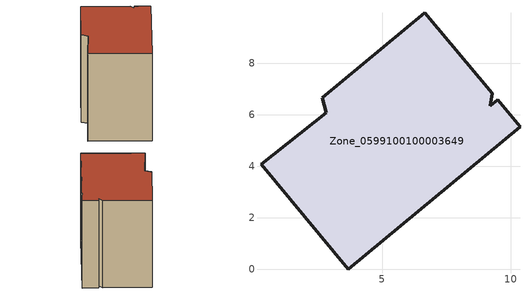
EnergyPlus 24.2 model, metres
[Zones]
Zone_0599100100003649
 floor ground (C_G): 9.49,6.59 10.36,5.55 3.69,0 0.3,4.08 2.82,6.08 2.68,6.67 6.66,9.98 9.27,6.85 9.21,6.36 z0
 wall outside (C_F): 10.36,5.55 9.49,6.59 9.21,6.36 9.27,6.85 6.66,9.98 2.68,6.67 2.82,6.08 0.3,4.08 3.69,0 10.36,5.55 z0:8
 roof outside (C_R): 9.27,6.85 6.66,9.98 2.68,6.67 2.82,6.08 0.3,4.08 3.69,0 10.36,5.55 9.49,6.59 9.21,6.36 z8
[BUILDING]
Pand.0599100100003649: North Axis=0; Terrain=City; Loads Convergence Tolerance Value=0.04; Temperature Convergence Tolerance Value=0.4; Solar Distribution=FullExterior; Maximum Number of Warmup Days=25; Minimum Number of Warmup Days=1
[Site:Location]
Rotterdam.The.Hague.AP_ZH_NLD Design_Conditions: Latitude=51.96; Longitude=4.45; Time Zone=1; Elevation=-4.5
[SITE:GROUNDTEMPERATURE:BUILDINGSURFACE]
18, 18, 18, 18, 18, 18, 18, 18, 18, 18, 18, 18
[MATERIAL] Thermal Absorptance=0.9; Solar Absorptance=0.7; Visible Absorptance=0.7
Name | Roughness | Thickness | Conductivity | Density | Specific Heat
G.TC.2015-2018 | MediumSmooth | 0.15 | 0.0428571 | 540 | 1210
F.TC.2015-2018 | Rough | 0.3 | 0.0666667 | 1920 | 840
R.TC.2015-2018 | MediumRough | 0.2 | 0.0333333 | 1500 | 1000
[CONSTRUCTION]
C_G: G.TC.2015-2018
C_F: F.TC.2015-2018
C_R: R.TC.2015-2018
[ZONE]
Zone_0599100100003649: Type=1; Multiplier=1; Ceiling Height=Autocalculate; Volume=Autocalculate; Floor Area=autocalculate; Part of Total Floor Area=Yes
[ZONEINFILTRATION:DESIGNFLOWRATE]
Infil_Zone_0599100100003649: Zone or ZoneList or Space or SpaceList=Zone_0599100100003649; Schedule=AlwaysOn; Design Flow Rate Calculation Method=Flow/Area; Flow Rate per Floor Area=0.0015; Constant Term Coefficient=1; Temperature Term Coefficient=0; Velocity Term Coefficient=0; Velocity Squared Term Coefficient=0
[HVACTEMPLATE:ZONE:IDEALLOADSAIRSYSTEM]
Zone_0599100100003649: Maximum Heating Supply Air Temperature=50; Minimum Cooling Supply Air Temperature=13; Maximum Heating Supply Air Humidity Ratio=0.0156; Minimum Cooling Supply Air Humidity Ratio=0.0077; Heating Limit=NoLimit; Cooling Limit=NoLimit; Dehumidification Control Type=ConstantSensibleHeatRatio; Cooling Sensible Heat Ratio=0.7; Dehumidification Setpoint=60; Humidification Control Type=None; Humidification Setpoint=30; Outdoor Air Method=None; Outdoor Air Flow Rate per Person=0.00944; Outdoor Air Flow Rate per Zone Floor Area=0; Outdoor Air Flow Rate per Zone=0; Demand Controlled Ventilation Type=None; Outdoor Air Economizer Type=NoEconomizer; Heat Recovery Type=None; Sensible Heat Recovery Effectiveness=0.7; Latent Heat Recovery Effectiveness=0.65
[ZONECONTROL:THERMOSTAT]
ThermostatControl_Zone_0599100100003649: Zone or ZoneList=Zone_0599100100003649; Control Type Schedule=DualSetpointControlType; Control 1=Thermostat_Zone_0599100100003649; Temperature Difference Between Cutout And Setpoint=0
[THERMOSTATSETPOINT:DUALSETPOINT]
Thermostat_Zone_0599100100003649: Heating Setpoint Temperature Schedule=HeatingSetpoint_Zone_0599100100003649; Cooling Setpoint Temperature Schedule=CoolingSetpoint_Zone_0599100100003649
[SCHEDULE:COMPACT]
HeatingSetpoint_Zone_0599100100003649: Through: 12/31, For: AllDays, Until: 24:00, 21
CoolingSetpoint_Zone_0599100100003649: Through: 12/31, For: AllDays, Until: 24:00, 24
DualSetpointControlType: Through: 12/31, For: AllDays, Until: 24:00, 4
AlwaysOn: Through: 12/31, For: AllDays, Until: 24:00, 1
